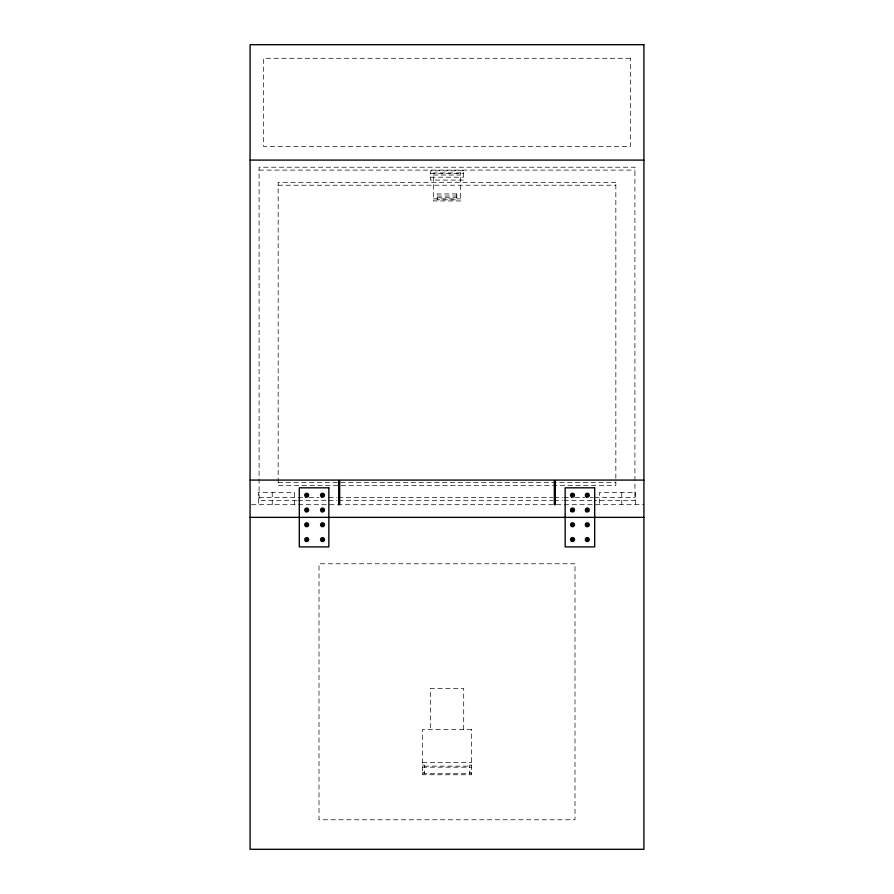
<?xml version="1.0" encoding="UTF-8"?>
<svg xmlns="http://www.w3.org/2000/svg" width="894" height="894" viewBox="0 0 894 894"><rect width="100%" height="100%" fill="white"/><g stroke="black" fill="none" stroke-linecap="round" stroke-linejoin="round"><path stroke-width="0.67" stroke-dasharray="4.47 3.35" d="M259.081 170.106L634.919 170.106M430.584 173.66L463.416 173.66M433.333 175.023L460.667 175.023M430.584 177.202L463.416 177.202M278.157 185.214L615.843 185.214M437.2 196.021L456.8 196.021M437.2 197.742L456.8 197.742M433.333 198.87L460.667 198.87M278.157 482.469L615.843 482.469M259.081 497.578L296.663 497.578M298.048 497.578L303.625 497.578M309.19 497.578L318.934 497.578M328.679 497.578L337.027 497.578M338.424 497.578L552.794 497.578M554.191 497.578L562.538 497.578M563.935 497.578L569.5 497.578M575.066 497.578L584.81 497.578M590.375 497.578L593.158 497.578M594.555 497.578L634.919 497.578M296.663 500.461L259.081 500.461L259.081 167.212L634.919 167.212L634.919 500.461L594.555 500.461M298.048 500.461L327.282 500.461M328.679 500.461L337.027 500.461M338.424 500.461L552.794 500.461M554.191 500.461L562.538 500.461M563.935 500.461L593.158 500.461M251.471 504.697L643.915 504.697M422.381 762.671L471.619 762.671M422.381 765.096L424.359 765.096L424.359 773.723M471.619 765.096L469.641 765.096L469.641 773.723M424.359 766.136L469.641 766.136M422.381 767.186L471.619 767.186M422.381 772.673L424.359 772.673M469.641 772.673L471.619 772.673M422.381 773.723L471.619 773.723M635.612 504.697L635.612 492.382L599.606 492.393L599.606 504.697M621.766 492.382L621.766 504.697M463.695 729.672L463.695 688.514L430.305 688.514L430.305 729.672M294.394 504.697L294.394 492.393L258.388 492.393L258.388 504.697M272.234 492.393L272.234 504.697M630.326 58.289L263.674 58.289L263.674 146.504L630.326 146.504L630.326 58.289M463.416 170.776L430.584 170.776L430.584 180.085L463.416 180.085L463.416 170.776M460.667 172.944L433.333 172.944L433.333 200.938L460.667 200.938L460.667 172.944M615.843 182.32L278.157 182.32L278.157 485.353L615.843 485.353L615.843 182.32M456.8 193.942L437.2 193.942L437.2 199.82L456.8 199.82L456.8 193.942M574.998 563.768L319.002 563.768L319.002 819.764L574.998 819.764L574.998 563.768M471.619 729.672L422.381 729.672L422.381 774.763L471.619 774.763L471.619 729.672"/><path stroke-width="1.34" d="M250.085 160.093L643.915 160.093M250.085 480.078L338.692 480.078L338.692 504.697L339.675 504.697L339.675 480.078L554.325 480.078L554.325 504.697L555.308 504.697L555.308 480.078L643.915 480.078M250.085 517.358L643.915 517.358M306.698 494.226L305.849 494.717L306.698 496.192L307.547 495.701L306.698 494.226M322.522 494.226L321.672 494.717L322.522 496.192L323.382 495.701L322.522 494.226M306.698 508.988L305.849 509.491L306.698 510.966L307.547 510.474L306.698 508.988M322.522 508.988L321.672 509.491L322.522 510.966L323.382 510.474L322.522 508.988M306.698 523.761L305.849 524.253L306.698 525.728L307.547 525.236L306.698 523.761M322.522 523.761L321.672 524.253L322.522 525.728L323.382 525.236L322.522 523.761M306.698 538.59L305.849 539.093L306.698 540.568L307.547 540.077L306.698 538.59M322.522 538.59L321.672 539.093L322.522 540.568L323.382 540.077L322.522 538.59M572.529 494.226L571.679 494.717L572.529 496.192L573.389 495.701L572.529 494.226M587.302 494.226L586.453 494.717L587.302 496.192L588.151 495.701L587.302 494.226M572.529 508.988L571.679 509.491L572.529 510.966L573.389 510.474L572.529 508.988M587.302 508.988L586.453 509.491L587.302 510.966L588.151 510.474L587.302 508.988M572.529 523.761L571.679 524.253L572.529 525.728L573.389 525.236L572.529 523.761M587.302 523.761L586.453 524.253L587.302 525.728L588.151 525.236L587.302 523.761M572.529 538.534L571.679 539.026L572.529 540.501L573.389 540.01L572.529 538.534M587.302 538.59L586.453 539.093L587.302 540.568L588.151 540.077L587.302 538.59M643.915 44.7L250.085 44.7L250.085 849.3L643.915 849.3L643.915 44.7M328.847 487.822L299.311 487.822L299.311 546.904L328.847 546.904L328.847 487.822M594.689 487.822L565.153 487.822L565.153 546.904L594.689 546.904L594.689 487.822M571.545 541.216A1.967 1.967 0 0 0 574.507 539.518A1.967 1.967 0 0 0 571.545 537.808A1.967 1.967 0 0 0 571.545 541.216M586.319 541.283A1.967 1.967 0 0 0 589.269 539.585A1.967 1.967 0 0 0 586.319 537.875A1.967 1.967 0 0 0 586.319 541.283M586.319 526.454A1.967 1.967 0 0 0 589.269 524.744A1.967 1.967 0 0 0 586.319 523.046A1.967 1.967 0 0 0 586.319 526.454M571.545 526.454A1.967 1.967 0 0 0 574.507 524.744A1.967 1.967 0 0 0 571.545 523.046A1.967 1.967 0 0 0 571.545 526.454M321.538 526.454A1.967 1.967 0 0 0 324.488 524.744A1.967 1.967 0 0 0 321.538 523.046A1.967 1.967 0 0 0 321.538 526.454M321.538 541.283A1.967 1.967 0 0 0 324.488 539.585A1.967 1.967 0 0 0 321.538 537.875A1.967 1.967 0 0 0 321.538 541.283M305.714 541.283A1.967 1.967 0 0 0 308.665 539.585A1.967 1.967 0 0 0 305.714 537.875A1.967 1.967 0 0 0 305.714 541.283M305.714 526.454A1.967 1.967 0 0 0 308.665 524.744A1.967 1.967 0 0 0 305.714 523.046A1.967 1.967 0 0 0 305.714 526.454M321.538 511.681A1.967 1.967 0 0 0 324.488 509.982A1.967 1.967 0 0 0 321.538 508.273A1.967 1.967 0 0 0 321.538 511.681M321.538 496.919A1.967 1.967 0 0 0 324.488 495.209A1.967 1.967 0 0 0 321.538 493.499A1.967 1.967 0 0 0 321.538 496.919M305.714 511.681A1.967 1.967 0 0 0 308.665 509.982A1.967 1.967 0 0 0 305.714 508.273A1.967 1.967 0 0 0 305.714 511.681M305.714 496.919A1.967 1.967 0 0 0 308.665 495.209A1.967 1.967 0 0 0 305.714 493.499A1.967 1.967 0 0 0 305.714 496.919M571.143 511.368A1.967 1.967 0 0 0 574.44 510.485A1.967 1.967 0 0 0 572.026 508.071A1.967 1.967 0 0 0 571.143 511.368M571.545 496.919A1.967 1.967 0 0 0 574.507 495.209A1.967 1.967 0 0 0 571.545 493.499A1.967 1.967 0 0 0 571.545 496.919M586.319 496.919A1.967 1.967 0 0 0 589.269 495.209A1.967 1.967 0 0 0 586.319 493.499A1.967 1.967 0 0 0 586.319 496.919M586.319 511.681A1.967 1.967 0 0 0 589.269 509.982A1.967 1.967 0 0 0 586.319 508.273A1.967 1.967 0 0 0 586.319 511.681"/></g></svg>
